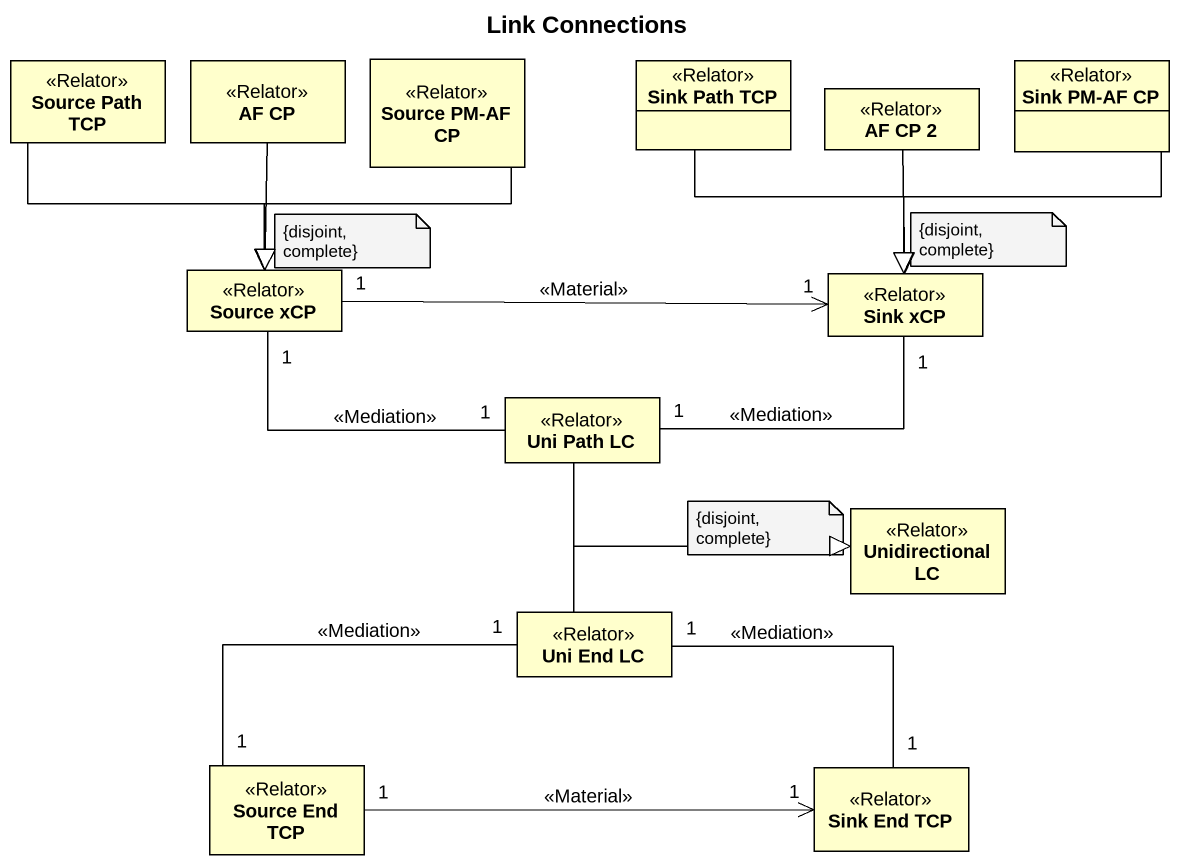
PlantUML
@startuml
title Link Connections
hide circle
hide empty members
class "Source Path TCP" as Source_Path_TCP <<Relator>>
class "AF CP" as AF_CP <<Relator>>
class "Source PM-AF CP" as Source_PM_AF_CP <<Relator>>
class "Sink Path TCP" as Sink_Path_TCP <<Relator>>
class "Sink PM-AF CP" as Sink_PM_AF_CP <<Relator>>
class "AF CP 2" as AF_CP_2 <<Relator>>
class "Source xCP" as Source_xCP <<Relator>>
class "Sink xCP" as Sink_xCP <<Relator>>
class "Uni Path LC" as Uni_Path_LC <<Relator>>
class "Unidirectional LC" as Unidirectional_LC <<Relator>>
class "Uni End LC" as Uni_End_LC <<Relator>>
class "Source End TCP" as Source_End_TCP <<Relator>>
class "Sink End TCP" as Sink_End_TCP <<Relator>>
Source_Path_TCP --|> Source_xCP
AF_CP --|> Source_xCP
Source_PM_AF_CP --|> Source_xCP
Sink_Path_TCP --|> Sink_xCP
Sink_PM_AF_CP --|> Sink_xCP
AF_CP_2 --|> Sink_xCP
Source_xCP "1" -right-> "1" Sink_xCP : <<Material>>
Source_xCP "1" -right- "1" Uni_Path_LC : <<Mediation>>
Sink_xCP "1" -left- "1" Uni_Path_LC : <<Mediation>>
Uni_Path_LC -right-|> Unidirectional_LC
Uni_End_LC -right-|> Unidirectional_LC
Source_End_TCP "1" -right- "1" Uni_End_LC : <<Mediation>>
Source_End_TCP "1" -right-> "1" Sink_End_TCP : <<Material>>
Sink_End_TCP "1" -left- "1" Uni_End_LC : <<Mediation>>
note as N1
  {disjoint, complete}
end note
note as N2
  {disjoint, complete}
end note
note as N3
  {disjoint, complete}
end note
@enduml
